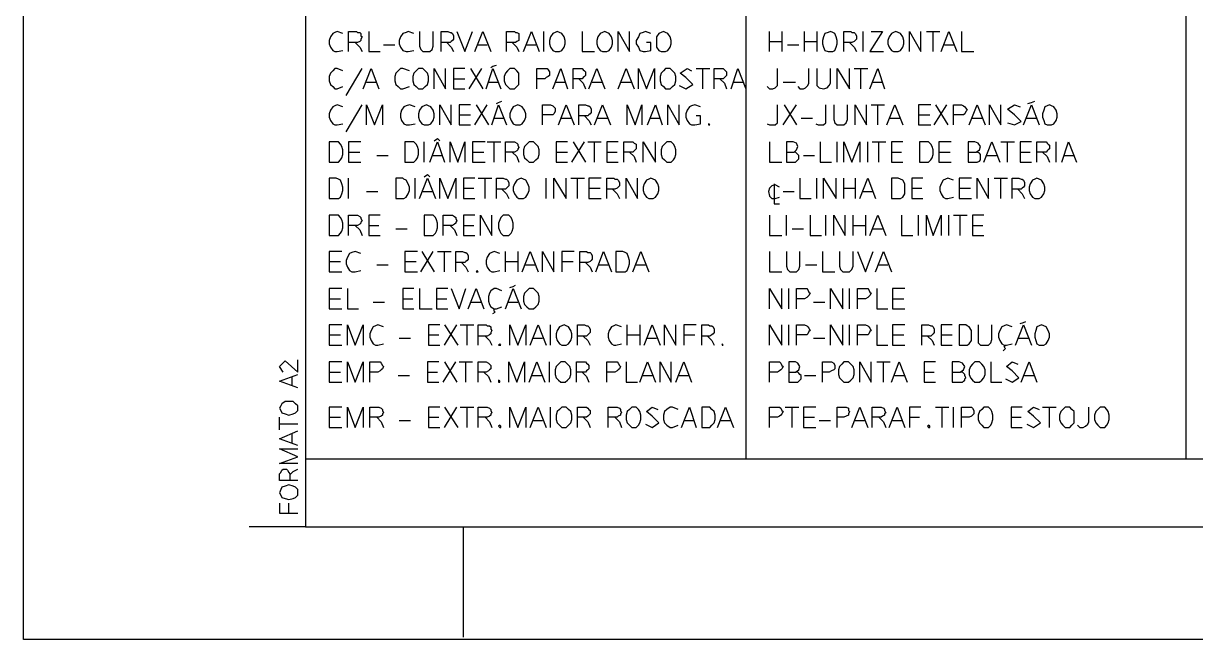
# Model space of a CAD drawing. Extents: x 0 to 597, y 0 to 422.
# Drawn here: x 0 to 103.8, y 0 to 54.6 of the extents above; entities that cross this region are included whole.
import ezdxf

# ---------------------------------------------------------------- set-up
doc = ezdxf.new("R2010")
doc.units = 0
doc.header["$MEASUREMENT"] = 0
doc.layers.add('GT_1', color=7, linetype='Continuous')

msp = doc.modelspace()

# ---------------------------------------------------------------- linework, layer by layer
at = {"linetype": 'Continuous'}
msp.add_lwpolyline([(0, 421.74), (597.11, 421.74), (597.11, 0), (0, 0)], close=True, dxfattribs=at)
at = {"layer": 'GT_1', "flags": 128}
for points in [[(25, 409.8), (25, 10)], [(25, 10), (583.8, 10), (583.8, 409.8)], [(64, 101), (64, 16)], [(103, 101), (103, 16)], [(28.3, 53.7), (27.8, 53.9), (27.6, 53.8), (27.4, 53.7), (27.2, 53.4), (27.1, 53.1), (27.1, 52.8), (27.2, 52.5), (27.4, 52.2), (27.6, 52.1), (27.8, 52.1), (28.3, 52.2)], [(28.8, 52.1), (28.8, 53.9), (29.5, 53.9), (29.6, 53.8), (29.8, 53.8), (29.9, 53.7), (29.9, 53.5), (30, 53.4), (29.9, 53.2), (29.9, 53.1), (29.8, 53), (29.6, 52.9), (29.5, 52.9), (28.8, 52.9)], [(30.6, 53.9), (30.6, 52.1), (31.6, 52.1)], [(34.6, 53.7), (34.1, 53.9), (33.9, 53.8), (33.6, 53.7), (33.4, 53.4), (33.3, 53.1), (33.3, 52.8), (33.4, 52.5), (33.6, 52.2), (33.9, 52.1), (34.1, 52.1), (34.6, 52.2)], [(35.1, 53.9), (35.1, 52.6), (35.2, 52.3), (35.4, 52.1), (35.7, 52.1), (36, 52.1), (36.2, 52.3), (36.3, 52.6), (36.3, 53.9)], [(37, 52.1), (37, 53.9), (37.6, 53.9), (37.8, 53.8), (37.9, 53.8), (38, 53.7), (38.1, 53.5), (38.1, 53.4), (38.1, 53.2), (38, 53.1), (37.9, 53), (37.8, 52.9), (37.6, 52.9), (37, 52.9)], [(38.4, 53.9), (39.1, 52.1), (39.8, 53.9)], [(40, 52.1), (40.7, 53.9), (41.4, 52.1)], [(42.8, 52.1), (42.8, 53.9), (43.5, 53.9), (43.6, 53.8), (43.7, 53.8), (43.9, 53.7), (43.9, 53.5), (43.9, 53.4), (43.9, 53.2), (43.9, 53.1), (43.7, 53), (43.6, 52.9), (43.5, 52.9), (42.8, 52.9)], [(44.3, 52.1), (45, 53.9), (45.7, 52.1)], [(46.1, 52.1), (46.1, 53.9)], [(47.4, 52.1), (47.5, 52.1), (47.7, 52.2), (47.9, 52.5), (48, 52.8), (48, 53.1), (47.9, 53.4), (47.7, 53.7), (47.5, 53.8), (47.3, 53.9), (47.1, 53.8), (46.9, 53.7), (46.7, 53.4), (46.6, 53.1), (46.6, 52.8), (46.7, 52.5), (46.9, 52.2), (47.1, 52.1), (47.3, 52.1), (47.4, 52.1)], [(49.5, 53.9), (49.5, 52.1), (50.6, 52.1)], [(51.6, 52.1), (51.7, 52.1), (51.9, 52.2), (52.1, 52.5), (52.2, 52.8), (52.2, 53.1), (52.1, 53.4), (51.9, 53.7), (51.7, 53.8), (51.5, 53.9), (51.3, 53.8), (51.1, 53.7), (50.9, 53.4), (50.8, 53.1), (50.8, 52.8), (50.9, 52.5), (51.1, 52.2), (51.3, 52.1), (51.5, 52.1), (51.6, 52.1)], [(52.7, 52.1), (52.7, 53.9), (53.7, 52.1), (53.7, 53.9)], [(55.6, 53.7), (55.1, 53.9), (54.9, 53.8), (54.6, 53.7), (54.5, 53.4), (54.3, 53.1), (54.3, 52.8), (54.5, 52.5), (54.6, 52.2), (54.9, 52.1), (55.1, 52.1), (55.6, 52.2), (55.6, 52.9), (55.2, 52.9)], [(56.8, 52.1), (56.9, 52.1), (57.1, 52.2), (57.3, 52.5), (57.4, 52.8), (57.4, 53.1), (57.3, 53.4), (57.1, 53.7), (56.9, 53.8), (56.7, 53.9), (56.5, 53.8), (56.3, 53.7), (56.1, 53.4), (56.1, 53.1), (56.1, 52.8), (56.1, 52.5), (56.3, 52.2), (56.5, 52.1), (56.7, 52.1), (56.8, 52.1)], [(66.1, 52.1), (66.1, 53.9)], [(66.1, 53), (67.2, 53)], [(67.2, 53.9), (67.2, 52.1)], [(69.2, 52.1), (69.2, 53.9)], [(69.2, 53), (70.3, 53)], [(70.3, 53.9), (70.3, 52.1)], [(71.6, 52.1), (71.7, 52.1), (71.9, 52.2), (72, 52.5), (72.1, 52.8), (72.1, 53.1), (72, 53.4), (71.9, 53.7), (71.7, 53.8), (71.5, 53.9), (71.3, 53.8), (71, 53.7), (70.9, 53.4), (70.8, 53.1), (70.8, 52.8), (70.9, 52.5), (71, 52.2), (71.3, 52.1), (71.5, 52.1), (71.6, 52.1)], [(72.7, 52.1), (72.7, 53.9), (73.3, 53.9), (73.4, 53.8), (73.6, 53.8), (73.7, 53.7), (73.8, 53.5), (73.8, 53.4), (73.8, 53.2), (73.7, 53.1), (73.6, 53), (73.4, 52.9), (73.3, 52.9), (72.7, 52.9)], [(74.4, 52.1), (74.4, 53.9)], [(75.1, 53.9), (76.1, 53.9), (75, 52.1), (76.2, 52.1)], [(77.4, 52.1), (77.5, 52.1), (77.7, 52.2), (77.9, 52.5), (78, 52.8), (78, 53.1), (77.9, 53.4), (77.7, 53.7), (77.5, 53.8), (77.3, 53.9), (77.1, 53.8), (76.9, 53.7), (76.7, 53.4), (76.6, 53.1), (76.6, 52.8), (76.7, 52.5), (76.9, 52.2), (77.1, 52.1), (77.3, 52.1), (77.4, 52.1)], [(78.5, 52.1), (78.5, 53.9), (79.5, 52.1), (79.5, 53.9)], [(80, 53.9), (81.2, 53.9)], [(80.6, 52.1), (80.6, 53.9)], [(81.3, 52.1), (82, 53.9), (82.7, 52.1)], [(83.1, 53.9), (83.1, 52.1), (84.2, 52.1)], [(29.4, 52.9), (29.8, 52.5), (30, 52.1)], [(31.9, 52.7), (32.9, 52.7)], [(37.5, 52.9), (37.9, 52.5), (38.1, 52.1)], [(40.2, 52.7), (41.1, 52.7)], [(43.3, 52.9), (43.7, 52.5), (43.9, 52.1)], [(44.5, 52.7), (45.4, 52.7)], [(67.7, 52.7), (68.7, 52.7)], [(73.2, 52.9), (73.6, 52.5), (73.8, 52.1)], [(81.6, 52.7), (82.5, 52.7)], [(41.4, 50.7), (41.6, 50.8), (41.9, 50.9)], [(28.3, 50.4), (27.8, 50.6), (27.6, 50.6), (27.4, 50.4), (27.2, 50.2), (27.1, 49.9), (27.1, 49.5), (27.2, 49.2), (27.4, 49), (27.6, 48.8), (27.8, 48.8), (28.3, 49)], [(28.6, 48.2), (30, 50.6)], [(30.1, 48.8), (30.8, 50.6), (31.5, 48.8)], [(34.2, 50.4), (33.6, 50.6), (33.4, 50.6), (33.2, 50.4), (33, 50.2), (32.9, 49.9), (32.9, 49.5), (33, 49.2), (33.2, 49), (33.4, 48.8), (33.6, 48.8), (34.2, 49)], [(35.3, 48.8), (35.4, 48.8), (35.6, 49), (35.8, 49.2), (35.9, 49.5), (35.9, 49.9), (35.8, 50.2), (35.6, 50.4), (35.4, 50.6), (35.2, 50.6), (35, 50.6), (34.8, 50.4), (34.6, 50.2), (34.5, 49.9), (34.5, 49.5), (34.6, 49.2), (34.8, 49), (35, 48.8), (35.2, 48.8), (35.3, 48.8)], [(36.4, 48.8), (36.4, 50.6), (37.4, 48.8), (37.4, 50.6)], [(39.1, 50.6), (38.1, 50.6), (38.1, 48.8), (39.1, 48.8)], [(39.5, 48.8), (40.6, 50.6)], [(39.6, 50.6), (40.7, 48.8)], [(41, 48.8), (41.6, 50.6), (42.3, 48.8)], [(43.4, 48.8), (43.5, 48.8), (43.7, 49), (43.9, 49.2), (43.9, 49.5), (43.9, 49.9), (43.9, 50.2), (43.7, 50.4), (43.5, 50.6), (43.3, 50.6), (43.1, 50.6), (42.9, 50.4), (42.7, 50.2), (42.6, 49.9), (42.6, 49.5), (42.7, 49.2), (42.9, 49), (43.1, 48.8), (43.3, 48.8), (43.4, 48.8)], [(45.5, 48.8), (45.5, 50.6), (46.2, 50.6), (46.4, 50.6), (46.5, 50.5), (46.6, 50.3), (46.6, 50.2), (46.6, 50), (46.5, 49.9), (46.3, 49.8), (46.2, 49.7), (45.5, 49.7)], [(46.9, 48.8), (47.6, 50.6), (48.2, 48.8)], [(48.7, 48.8), (48.7, 50.6), (49.3, 50.6), (49.5, 50.6), (49.6, 50.5), (49.7, 50.4), (49.8, 50.3), (49.8, 50.1), (49.8, 50), (49.7, 49.9), (49.6, 49.8), (49.5, 49.7), (49.3, 49.7), (48.7, 49.7)], [(50.1, 48.8), (50.8, 50.6), (51.5, 48.8)], [(52.7, 48.8), (53.4, 50.6), (54.1, 48.8)], [(54.5, 48.8), (54.5, 50.6), (55.2, 48.8), (55.9, 50.6), (55.9, 48.8)], [(57.2, 48.8), (57.3, 48.8), (57.5, 49), (57.7, 49.2), (57.8, 49.5), (57.8, 49.9), (57.7, 50.2), (57.5, 50.4), (57.3, 50.6), (57.1, 50.6), (56.9, 50.6), (56.7, 50.4), (56.5, 50.2), (56.4, 49.9), (56.4, 49.5), (56.5, 49.2), (56.7, 49), (56.9, 48.8), (57.1, 48.8), (57.2, 48.8)], [(58.1, 49.1), (58.7, 48.8), (59.3, 49.2), (58.7, 49.8), (58.2, 50.2), (58.8, 50.6), (59.2, 50.4)], [(59.6, 50.6), (60.8, 50.6)], [(60.2, 48.8), (60.2, 50.6)], [(61.2, 48.8), (61.2, 50.6), (61.8, 50.6), (62, 50.6), (62.1, 50.5), (62.2, 50.4), (62.3, 50.3), (62.3, 50.1), (62.3, 50), (62.2, 49.9), (62.1, 49.8), (62, 49.7), (61.8, 49.7), (61.2, 49.7)], [(62.7, 48.8), (63.3, 50.6), (64, 48.8)], [(65.9, 49), (66.1, 48.8), (66.4, 48.8), (66.6, 48.9), (66.8, 49.1), (66.8, 49.3), (66.8, 50.6)], [(68.6, 49), (68.8, 48.8), (69.1, 48.8), (69.3, 48.9), (69.5, 49.1), (69.6, 49.3), (69.6, 50.6)], [(70.3, 50.6), (70.3, 49.3), (70.3, 49.1), (70.5, 48.9), (70.9, 48.8), (71.2, 48.9), (71.4, 49.1), (71.5, 49.3), (71.5, 50.6)], [(72.1, 48.8), (72.1, 50.6), (73.2, 48.8), (73.2, 50.6)], [(73.6, 50.6), (74.8, 50.6)], [(74.2, 48.8), (74.2, 50.6)], [(75, 48.8), (75.7, 50.6), (76.3, 48.8)], [(30.4, 49.4), (31.3, 49.4)], [(38.1, 49.7), (39.1, 49.7)], [(41.2, 49.4), (42.1, 49.4)], [(47.1, 49.4), (48, 49.4)], [(49.2, 49.7), (49.6, 49.3), (49.8, 48.8)], [(50.4, 49.4), (51.3, 49.4)], [(52.9, 49.4), (53.9, 49.4)], [(61.7, 49.7), (62.1, 49.3), (62.3, 48.8)], [(62.9, 49.4), (63.8, 49.4)], [(67.3, 49.4), (68.4, 49.4)], [(75.2, 49.4), (76.1, 49.4)], [(28.3, 47.2), (27.8, 47.4), (27.6, 47.3), (27.4, 47.2), (27.2, 46.9), (27.1, 46.6), (27.1, 46.3), (27.2, 46), (27.4, 45.7), (27.6, 45.6), (27.8, 45.6), (28.3, 45.7)], [(28.6, 45), (30, 47.4)], [(30.4, 45.6), (30.4, 47.4), (31.1, 45.6), (31.8, 47.4), (31.8, 45.6)], [(34.7, 47.2), (34.2, 47.4), (33.9, 47.3), (33.7, 47.2), (33.5, 46.9), (33.4, 46.6), (33.4, 46.3), (33.5, 46), (33.7, 45.7), (33.9, 45.6), (34.2, 45.6), (34.7, 45.7)], [(35.8, 45.6), (35.9, 45.6), (36.1, 45.7), (36.3, 46), (36.4, 46.3), (36.4, 46.6), (36.3, 46.9), (36.1, 47.2), (35.9, 47.3), (35.7, 47.4), (35.5, 47.3), (35.3, 47.2), (35.1, 46.9), (35, 46.6), (35, 46.3), (35.1, 46), (35.3, 45.7), (35.5, 45.6), (35.7, 45.6), (35.8, 45.6)], [(36.9, 45.6), (36.9, 47.4), (37.9, 45.6), (37.9, 47.4)], [(39.6, 47.4), (38.6, 47.4), (38.6, 45.6), (39.6, 45.6)], [(40, 45.6), (41.1, 47.4)], [(40.1, 47.4), (41.2, 45.6)], [(41.5, 45.6), (42.1, 47.4), (42.8, 45.6)], [(41.9, 47.5), (42.1, 47.6), (42.4, 47.7)], [(43.9, 45.6), (44, 45.6), (44.2, 45.7), (44.4, 46), (44.5, 46.3), (44.5, 46.6), (44.4, 46.9), (44.2, 47.2), (44, 47.3), (43.8, 47.4), (43.6, 47.3), (43.4, 47.2), (43.2, 46.9), (43.1, 46.6), (43.1, 46.3), (43.2, 46), (43.4, 45.7), (43.6, 45.6), (43.8, 45.6), (43.9, 45.6)], [(46, 45.6), (46, 47.4), (46.7, 47.4), (46.9, 47.3), (47, 47.2), (47.1, 47.1), (47.1, 46.9), (47.1, 46.8), (47, 46.6), (46.9, 46.5), (46.7, 46.5), (46, 46.5)], [(47.4, 45.6), (48.1, 47.4), (48.8, 45.6)], [(49.2, 45.6), (49.2, 47.4), (49.8, 47.4), (50, 47.3), (50.1, 47.3), (50.2, 47.2), (50.3, 47), (50.3, 46.9), (50.3, 46.7), (50.2, 46.6), (50.1, 46.5), (50, 46.4), (49.8, 46.4), (49.2, 46.4)], [(50.6, 45.6), (51.3, 47.4), (52, 45.6)], [(53.5, 45.6), (53.5, 47.4), (54.2, 45.6), (54.8, 47.4), (54.8, 45.6)], [(55.3, 45.6), (56, 47.4), (56.6, 45.6)], [(57.1, 45.6), (57.1, 47.4), (58.1, 45.6), (58.1, 47.4)], [(60, 47.2), (59.5, 47.4), (59.2, 47.3), (59, 47.2), (58.8, 46.9), (58.7, 46.6), (58.7, 46.3), (58.8, 46), (59, 45.7), (59.2, 45.6), (59.5, 45.6), (60, 45.7), (60, 46.4), (59.6, 46.4)], [(65.9, 45.7), (66.1, 45.6), (66.4, 45.6), (66.6, 45.6), (66.8, 45.8), (66.8, 46.1), (66.8, 47.4)], [(67.3, 45.6), (68.5, 47.4)], [(67.4, 47.4), (68.5, 45.6)], [(70.2, 45.7), (70.4, 45.6), (70.6, 45.6), (70.9, 45.6), (71.1, 45.8), (71.1, 46.1), (71.1, 47.4)], [(71.8, 47.4), (71.8, 46.1), (71.9, 45.8), (72.1, 45.6), (72.4, 45.6), (72.7, 45.6), (72.9, 45.8), (73, 46.1), (73, 47.4)], [(73.7, 45.6), (73.7, 47.4), (74.7, 45.6), (74.7, 47.4)], [(75.1, 47.4), (76.3, 47.4)], [(75.7, 45.6), (75.7, 47.4)], [(76.5, 45.6), (77.2, 47.4), (77.9, 45.6)], [(80.4, 47.4), (79.3, 47.4), (79.3, 45.6), (80.4, 45.6)], [(80.7, 45.6), (81.8, 47.4)], [(80.8, 47.4), (81.9, 45.6)], [(82.4, 45.6), (82.4, 47.4), (83.1, 47.4), (83.3, 47.3), (83.4, 47.2), (83.5, 47.1), (83.6, 46.9), (83.5, 46.8), (83.4, 46.6), (83.3, 46.5), (83.1, 46.5), (82.4, 46.5)], [(83.8, 45.6), (84.5, 47.4), (85.2, 45.6)], [(85.6, 45.6), (85.6, 47.4), (86.6, 45.6), (86.6, 47.4)], [(87.2, 45.8), (87.8, 45.6), (88.4, 45.9), (87.8, 46.5), (87.2, 47), (87.8, 47.4), (88.3, 47.2)], [(88.6, 45.6), (89.3, 47.4), (90, 45.6)], [(89, 47.5), (89.3, 47.6), (89.6, 47.7)], [(91, 45.6), (91.1, 45.6), (91.3, 45.7), (91.5, 46), (91.6, 46.3), (91.6, 46.6), (91.5, 46.9), (91.3, 47.2), (91.1, 47.3), (90.9, 47.4), (90.7, 47.3), (90.5, 47.2), (90.4, 46.9), (90.3, 46.6), (90.3, 46.3), (90.4, 46), (90.5, 45.7), (90.7, 45.6), (90.9, 45.6), (91, 45.6)], [(38.6, 46.5), (39.6, 46.5)], [(41.7, 46.2), (42.6, 46.2)], [(47.6, 46.2), (48.5, 46.2)], [(49.7, 46.4), (50.1, 46), (50.3, 45.6)], [(50.9, 46.2), (51.8, 46.2)], [(55.5, 46.2), (56.4, 46.2)], [(60.8, 45.6), (60.7, 45.7), (60.7, 45.6), (60.8, 45.6)], [(68.9, 46.2), (69.9, 46.2)], [(76.7, 46.2), (77.7, 46.2)], [(79.3, 46.5), (80.3, 46.5)], [(84, 46.2), (85, 46.2)], [(88.8, 46.2), (89.8, 46.2)], [(27.8, 42.3), (27.9, 42.3), (28.1, 42.5), (28.2, 42.7), (28.3, 43), (28.3, 43.4), (28.2, 43.7), (28.1, 43.9), (27.9, 44.1), (27.7, 44.1), (27.1, 44.1), (27.1, 42.3), (27.7, 42.3), (27.8, 42.3)], [(29.9, 44.1), (28.8, 44.1), (28.8, 42.3), (29.9, 42.3)], [(34.5, 42.3), (34.6, 42.3), (34.8, 42.5), (34.9, 42.7), (35, 43), (35, 43.4), (34.9, 43.7), (34.8, 43.9), (34.6, 44.1), (34.4, 44.1), (33.8, 44.1), (33.8, 42.3), (34.4, 42.3), (34.5, 42.3)], [(35.5, 42.3), (35.5, 44.1)], [(36, 42.3), (36.7, 44.1), (37.3, 42.3)], [(36.4, 44.2), (36.7, 44.4), (36.9, 44.2)], [(37.8, 42.3), (37.8, 44.1), (38.5, 42.3), (39.1, 44.1), (39.1, 42.3)], [(40.9, 44.1), (39.8, 44.1), (39.8, 42.3), (40.9, 42.3)], [(41.1, 44.1), (42.3, 44.1)], [(41.7, 42.3), (41.7, 44.1)], [(42.7, 42.3), (42.7, 44.1), (43.4, 44.1), (43.5, 44.1), (43.7, 44), (43.8, 43.9), (43.8, 43.8), (43.9, 43.6), (43.8, 43.5), (43.8, 43.4), (43.7, 43.3), (43.5, 43.2), (43.4, 43.2), (42.7, 43.2)], [(45.1, 42.3), (45.2, 42.3), (45.4, 42.5), (45.6, 42.7), (45.7, 43), (45.7, 43.4), (45.6, 43.7), (45.4, 43.9), (45.2, 44.1), (45, 44.1), (44.8, 44.1), (44.6, 43.9), (44.4, 43.7), (44.3, 43.4), (44.3, 43), (44.4, 42.7), (44.6, 42.5), (44.8, 42.3), (45, 42.3), (45.1, 42.3)], [(48.2, 44.1), (47.2, 44.1), (47.2, 42.3), (48.2, 42.3)], [(48.6, 42.3), (49.7, 44.1)], [(48.7, 44.1), (49.8, 42.3)], [(50, 44.1), (51.2, 44.1)], [(50.6, 42.3), (50.6, 44.1)], [(52.7, 44.1), (51.7, 44.1), (51.7, 42.3), (52.7, 42.3)], [(53.2, 42.3), (53.2, 44.1), (53.9, 44.1), (54, 44.1), (54.1, 44), (54.3, 43.9), (54.3, 43.8), (54.3, 43.6), (54.3, 43.5), (54.2, 43.4), (54.1, 43.3), (54, 43.2), (53.9, 43.2), (53.2, 43.2)], [(54.9, 42.3), (54.9, 44.1), (56, 42.3), (56, 44.1)], [(57.3, 42.3), (57.4, 42.3), (57.6, 42.5), (57.7, 42.7), (57.8, 43), (57.8, 43.4), (57.7, 43.7), (57.6, 43.9), (57.4, 44.1), (57.2, 44.1), (57, 44.1), (56.8, 43.9), (56.6, 43.7), (56.5, 43.4), (56.5, 43), (56.6, 42.7), (56.8, 42.5), (57, 42.3), (57.2, 42.3), (57.3, 42.3)], [(66.1, 44.1), (66.1, 42.3), (67.2, 42.3)], [(67.6, 43.2), (68.3, 43.2), (68.5, 43.4), (68.6, 43.7), (68.5, 44), (68.2, 44.1), (67.6, 44.1), (67.6, 42.3), (68.3, 42.3), (68.4, 42.3), (68.5, 42.4), (68.6, 42.5), (68.7, 42.6), (68.7, 42.7), (68.7, 42.9), (68.6, 43), (68.5, 43.1), (68.4, 43.2), (68.3, 43.2)], [(70.6, 44.1), (70.6, 42.3), (71.6, 42.3)], [(72.1, 42.3), (72.1, 44.1)], [(72.7, 42.3), (72.7, 44.1), (73.4, 42.3), (74.1, 44.1), (74.1, 42.3)], [(74.8, 42.3), (74.8, 44.1)], [(75.2, 44.1), (76.4, 44.1)], [(75.8, 42.3), (75.8, 44.1)], [(77.9, 44.1), (76.9, 44.1), (76.9, 42.3), (77.9, 42.3)], [(80.1, 42.3), (80.2, 42.3), (80.4, 42.5), (80.5, 42.7), (80.6, 43), (80.6, 43.4), (80.5, 43.7), (80.4, 43.9), (80.2, 44.1), (80, 44.1), (79.4, 44.1), (79.4, 42.3), (80, 42.3), (80.1, 42.3)], [(82.2, 44.1), (81.1, 44.1), (81.1, 42.3), (82.2, 42.3)], [(83.7, 43.2), (84.4, 43.2), (84.7, 43.4), (84.8, 43.7), (84.6, 44), (84.3, 44.1), (83.7, 44.1), (83.7, 42.3), (84.4, 42.3), (84.5, 42.3), (84.7, 42.4), (84.8, 42.5), (84.8, 42.6), (84.8, 42.7), (84.8, 42.9), (84.8, 43), (84.7, 43.1), (84.5, 43.2), (84.4, 43.2)], [(85.1, 42.3), (85.8, 44.1), (86.5, 42.3)], [(86.6, 44.1), (87.8, 44.1)], [(87.2, 42.3), (87.2, 44.1)], [(89.3, 44.1), (88.3, 44.1), (88.3, 42.3), (89.3, 42.3)], [(89.8, 42.3), (89.8, 44.1), (90.4, 44.1), (90.5, 44.1), (90.6, 44.1), (90.7, 44), (90.8, 43.9), (90.9, 43.8), (90.9, 43.6), (90.9, 43.5), (90.8, 43.4), (90.7, 43.3), (90.6, 43.2), (90.4, 43.2), (89.8, 43.2)], [(91.5, 42.3), (91.5, 44.1)], [(92, 42.3), (92.6, 44.1), (93.3, 42.3)], [(28.8, 43.2), (29.8, 43.2)], [(31.3, 42.9), (32.3, 42.9)], [(36.2, 42.9), (37.1, 42.9)], [(39.8, 43.2), (40.8, 43.2)], [(43.3, 43.2), (43.7, 42.8), (43.9, 42.3)], [(47.2, 43.2), (48.2, 43.2)], [(51.7, 43.2), (52.6, 43.2)], [(53.7, 43.2), (54.1, 42.8), (54.3, 42.3)], [(69.1, 42.9), (70.1, 42.9)], [(76.9, 43.2), (77.8, 43.2)], [(81.1, 43.2), (82.1, 43.2)], [(85.3, 42.9), (86.2, 42.9)], [(88.3, 43.2), (89.2, 43.2)], [(90.3, 43.2), (90.7, 42.8), (90.9, 42.3)], [(92.2, 42.9), (93.1, 42.9)], [(27.8, 39.1), (27.9, 39.1), (28.1, 39.2), (28.2, 39.5), (28.3, 39.8), (28.3, 40.1), (28.2, 40.4), (28.1, 40.7), (27.9, 40.8), (27.7, 40.9), (27.1, 40.9), (27.1, 39.1), (27.7, 39.1), (27.8, 39.1)], [(28.8, 39.1), (28.8, 40.9)], [(33.7, 39.1), (33.9, 39.2), (34.1, 39.5), (34.2, 39.8), (34.2, 40.1), (34.1, 40.4), (33.9, 40.7), (33.7, 40.8), (33.6, 40.9), (33, 40.9), (33, 39.1), (33.6, 39.1), (33.7, 39.1)], [(34.7, 39.1), (34.7, 40.9)], [(35.1, 39.1), (35.8, 40.9), (36.5, 39.1)], [(35.5, 41), (35.8, 41.2), (36, 41)], [(36.9, 39.1), (36.9, 40.9), (37.6, 39.1), (38.3, 40.9), (38.3, 39.1)], [(40, 40.9), (39, 40.9), (39, 39.1), (40, 39.1)], [(40.3, 40.9), (41.5, 40.9)], [(40.9, 39.1), (40.9, 40.9)], [(41.9, 39.1), (41.9, 40.9), (42.5, 40.9), (42.7, 40.8), (42.8, 40.8), (42.9, 40.7), (43, 40.5), (43, 40.4), (43, 40.2), (42.9, 40.1), (42.8, 40), (42.7, 39.9), (42.5, 39.9), (41.9, 39.9)], [(44.2, 39.1), (44.3, 39.1), (44.5, 39.2), (44.7, 39.5), (44.8, 39.8), (44.8, 40.1), (44.7, 40.4), (44.5, 40.7), (44.3, 40.8), (44.1, 40.9), (43.9, 40.8), (43.7, 40.7), (43.5, 40.4), (43.4, 40.1), (43.4, 39.8), (43.5, 39.5), (43.7, 39.2), (43.9, 39.1), (44.1, 39.1), (44.2, 39.1)], [(46.3, 39.1), (46.3, 40.9)], [(47, 39.1), (47, 40.9), (48.1, 39.1), (48.1, 40.9)], [(48.5, 40.9), (49.7, 40.9)], [(49.1, 39.1), (49.1, 40.9)], [(51.2, 40.9), (50.1, 40.9), (50.1, 39.1), (51.2, 39.1)], [(51.7, 39.1), (51.7, 40.9), (52.3, 40.9), (52.4, 40.8), (52.6, 40.8), (52.7, 40.7), (52.8, 40.5), (52.8, 40.4), (52.8, 40.2), (52.7, 40.1), (52.6, 40), (52.4, 39.9), (52.3, 39.9), (51.7, 39.9)], [(53.4, 39.1), (53.4, 40.9), (54.4, 39.1), (54.4, 40.9)], [(55.7, 39.1), (55.8, 39.1), (56, 39.2), (56.2, 39.5), (56.3, 39.8), (56.3, 40.1), (56.2, 40.4), (56, 40.7), (55.8, 40.8), (55.6, 40.9), (55.4, 40.8), (55.2, 40.7), (55, 40.4), (54.9, 40.1), (54.9, 39.8), (55, 39.5), (55.2, 39.2), (55.4, 39.1), (55.6, 39.1), (55.7, 39.1)], [(68.8, 40.9), (68.8, 39.1), (69.8, 39.1)], [(70.3, 39.1), (70.3, 40.9)], [(70.9, 39.1), (70.9, 40.9), (72, 39.1), (72, 40.9)], [(72.7, 39.1), (72.7, 40.9)], [(73.7, 40.9), (73.7, 39.1)], [(74.1, 39.1), (74.8, 40.9), (75.5, 39.1)], [(77.6, 39.1), (77.7, 39.1), (77.9, 39.2), (78.1, 39.5), (78.1, 39.8), (78.1, 40.1), (78.1, 40.4), (77.9, 40.7), (77.7, 40.8), (77.5, 40.9), (76.9, 40.9), (76.9, 39.1), (77.5, 39.1), (77.6, 39.1)], [(79.7, 40.9), (78.7, 40.9), (78.7, 39.1), (79.7, 39.1)], [(82.4, 40.7), (81.9, 40.9), (81.7, 40.8), (81.5, 40.7), (81.3, 40.4), (81.2, 40.1), (81.2, 39.8), (81.3, 39.5), (81.5, 39.2), (81.7, 39.1), (81.9, 39.1), (82.4, 39.2)], [(84, 40.9), (82.9, 40.9), (82.9, 39.1), (84, 39.1)], [(84.5, 39.1), (84.5, 40.9), (85.5, 39.1), (85.5, 40.9)], [(86, 40.9), (87.2, 40.9)], [(86.6, 39.1), (86.6, 40.9)], [(87.6, 39.1), (87.6, 40.9), (88.2, 40.9), (88.4, 40.8), (88.5, 40.8), (88.6, 40.7), (88.7, 40.5), (88.7, 40.4), (88.7, 40.2), (88.6, 40.1), (88.5, 40), (88.4, 39.9), (88.2, 39.9), (87.6, 39.9)], [(89.9, 39.1), (90, 39.1), (90.2, 39.2), (90.4, 39.5), (90.5, 39.8), (90.5, 40.1), (90.4, 40.4), (90.2, 40.7), (90, 40.8), (89.8, 40.9), (89.6, 40.8), (89.4, 40.7), (89.2, 40.4), (89.1, 40.1), (89.1, 39.8), (89.2, 39.5), (89.4, 39.2), (89.6, 39.1), (89.8, 39.1), (89.9, 39.1)], [(30.4, 39.7), (31.4, 39.7)], [(35.3, 39.7), (36.3, 39.7)], [(39, 40), (39.9, 40)], [(42.4, 39.9), (42.8, 39.5), (43, 39.1)], [(50.1, 40), (51.1, 40)], [(52.2, 39.9), (52.6, 39.5), (52.8, 39.1)], [(67, 40.1), (66.6, 40.3), (66.3, 40.2), (66.1, 40), (66, 39.7), (66.1, 39.3), (66.3, 39.1), (66.6, 39.1), (67, 39.2)], [(66.5, 40.4), (66.5, 38.6), (67, 38.6)], [(67.3, 39.7), (68.3, 39.7)], [(72.7, 40), (73.7, 40)], [(74.3, 39.7), (75.3, 39.7)], [(78.7, 40), (79.6, 40)], [(82.9, 40), (83.9, 40)], [(88.1, 39.9), (88.5, 39.5), (88.7, 39.1)], [(27.8, 35.8), (27.9, 35.8), (28.1, 36), (28.2, 36.2), (28.3, 36.5), (28.3, 36.9), (28.2, 37.2), (28.1, 37.4), (27.9, 37.6), (27.7, 37.6), (27.1, 37.6), (27.1, 35.8), (27.7, 35.8), (27.8, 35.8)], [(28.8, 35.8), (28.8, 37.6), (29.5, 37.6), (29.6, 37.6), (29.8, 37.5), (29.9, 37.4), (29.9, 37.3), (30, 37.1), (29.9, 37), (29.9, 36.9), (29.8, 36.8), (29.6, 36.7), (29.5, 36.7), (28.8, 36.7)], [(31.6, 37.6), (30.6, 37.6), (30.6, 35.8), (31.6, 35.8)], [(36.2, 35.8), (36.3, 35.8), (36.5, 36), (36.6, 36.2), (36.7, 36.5), (36.7, 36.9), (36.6, 37.2), (36.5, 37.4), (36.3, 37.6), (36.1, 37.6), (35.5, 37.6), (35.5, 35.8), (36.1, 35.8), (36.2, 35.8)], [(37.2, 35.8), (37.2, 37.6), (37.9, 37.6), (38, 37.6), (38.2, 37.5), (38.3, 37.4), (38.3, 37.3), (38.4, 37.1), (38.3, 37), (38.3, 36.9), (38.2, 36.8), (38, 36.7), (37.9, 36.7), (37.2, 36.7)], [(40, 37.6), (39, 37.6), (39, 35.8), (40, 35.8)], [(40.5, 35.8), (40.5, 37.6), (41.5, 35.8), (41.5, 37.6)], [(42.9, 35.8), (43, 35.8), (43.2, 36), (43.3, 36.2), (43.4, 36.5), (43.4, 36.9), (43.3, 37.2), (43.2, 37.4), (43, 37.6), (42.7, 37.6), (42.5, 37.6), (42.3, 37.4), (42.2, 37.2), (42.1, 36.9), (42.1, 36.5), (42.2, 36.2), (42.3, 36), (42.5, 35.8), (42.7, 35.8), (42.9, 35.8)], [(66.1, 37.6), (66.1, 35.8), (67.2, 35.8)], [(67.6, 35.8), (67.6, 37.6)], [(69.7, 37.6), (69.7, 35.8), (70.7, 35.8)], [(71.1, 35.8), (71.1, 37.6)], [(71.8, 35.8), (71.8, 37.6), (72.8, 35.8), (72.8, 37.6)], [(73.5, 35.8), (73.5, 37.6)], [(74.6, 37.6), (74.6, 35.8)], [(75, 35.8), (75.7, 37.6), (76.4, 35.8)], [(77.8, 37.6), (77.8, 35.8), (78.8, 35.8)], [(79.3, 35.8), (79.3, 37.6)], [(80, 35.8), (80, 37.6), (80.6, 35.8), (81.3, 37.6), (81.3, 35.8)], [(82, 35.8), (82, 37.6)], [(82.4, 37.6), (83.6, 37.6)], [(83, 35.8), (83, 37.6)], [(85.1, 37.6), (84.1, 37.6), (84.1, 35.8), (85.1, 35.8)], [(29.4, 36.7), (29.8, 36.3), (30, 35.8)], [(30.6, 36.7), (31.5, 36.7)], [(33, 36.4), (34, 36.4)], [(37.8, 36.7), (38.2, 36.3), (38.4, 35.8)], [(39, 36.7), (39.9, 36.7)], [(68.1, 36.4), (69.1, 36.4)], [(73.5, 36.7), (74.6, 36.7)], [(75.2, 36.4), (76.1, 36.4)], [(84.1, 36.7), (85, 36.7)], [(28.2, 34.4), (27.1, 34.4), (27.1, 32.6), (28.2, 32.6)], [(29.9, 34.2), (29.4, 34.4), (29.1, 34.3), (28.9, 34.2), (28.7, 33.9), (28.6, 33.6), (28.6, 33.3), (28.7, 33), (28.9, 32.7), (29.1, 32.6), (29.4, 32.6), (29.9, 32.7)], [(34.9, 34.4), (33.8, 34.4), (33.8, 32.6), (34.9, 32.6)], [(35.2, 32.6), (36.3, 34.4)], [(35.3, 34.4), (36.4, 32.6)], [(36.7, 34.4), (37.9, 34.4)], [(37.3, 32.6), (37.3, 34.4)], [(38.3, 32.6), (38.3, 34.4), (38.9, 34.4), (39.1, 34.3), (39.2, 34.3), (39.3, 34.2), (39.4, 34), (39.4, 33.9), (39.4, 33.7), (39.3, 33.6), (39.2, 33.5), (39.1, 33.4), (38.9, 33.4), (38.3, 33.4)], [(42.2, 34.2), (41.7, 34.4), (41.5, 34.3), (41.3, 34.2), (41.1, 33.9), (41, 33.6), (41, 33.3), (41.1, 33), (41.3, 32.7), (41.5, 32.6), (41.7, 32.6), (42.2, 32.7)], [(42.7, 32.6), (42.7, 34.4)], [(43.8, 34.4), (43.8, 32.6)], [(44.2, 32.6), (44.9, 34.4), (45.6, 32.6)], [(46, 32.6), (46, 34.4), (47, 32.6), (47, 34.4)], [(48.8, 34.4), (47.7, 34.4), (47.7, 32.6)], [(49.3, 32.6), (49.3, 34.4), (49.9, 34.4), (50, 34.3), (50.2, 34.3), (50.3, 34.2), (50.4, 34), (50.4, 33.9), (50.4, 33.7), (50.3, 33.6), (50.2, 33.5), (50, 33.4), (49.9, 33.4), (49.3, 33.4)], [(50.7, 32.6), (51.4, 34.4), (52.1, 32.6)], [(53.2, 32.6), (53.3, 32.6), (53.5, 32.7), (53.6, 33), (53.7, 33.3), (53.7, 33.6), (53.6, 33.9), (53.5, 34.2), (53.3, 34.3), (53.1, 34.4), (52.5, 34.4), (52.5, 32.6), (53.1, 32.6), (53.2, 32.6)], [(54, 32.6), (54.7, 34.4), (55.4, 32.6)], [(66.1, 34.4), (66.1, 32.6), (67.2, 32.6)], [(67.6, 34.4), (67.6, 33.1), (67.7, 32.8), (67.9, 32.6), (68.2, 32.6), (68.5, 32.6), (68.7, 32.8), (68.8, 33.1), (68.8, 34.4)], [(70.8, 34.4), (70.8, 32.6), (71.9, 32.6)], [(72.3, 34.4), (72.3, 33.1), (72.4, 32.8), (72.6, 32.6), (72.9, 32.6), (73.2, 32.6), (73.4, 32.8), (73.5, 33.1), (73.5, 34.4)], [(73.9, 34.4), (74.6, 32.6), (75.3, 34.4)], [(75.5, 32.6), (76.2, 34.4), (76.9, 32.6)], [(27.1, 33.5), (28.1, 33.5)], [(33.8, 33.5), (34.8, 33.5)], [(38.8, 33.4), (39.2, 33), (39.4, 32.6)], [(42.7, 33.5), (43.8, 33.5)], [(47.7, 33.5), (48.7, 33.5)], [(49.8, 33.4), (50.2, 33), (50.4, 32.6)], [(31.3, 33.2), (32.3, 33.2)], [(40.3, 32.6), (40.2, 32.7), (40.1, 32.6), (40.2, 32.6), (40.3, 32.6)], [(44.4, 33.2), (45.3, 33.2)], [(50.9, 33.2), (51.9, 33.2)], [(54.2, 33.2), (55.1, 33.2)], [(69.3, 33.2), (70.3, 33.2)], [(75.7, 33.2), (76.6, 33.2)], [(43.1, 31.2), (43.4, 31.3), (43.6, 31.4)], [(28.2, 31.1), (27.1, 31.1), (27.1, 29.3), (28.2, 29.3)], [(27.1, 30.2), (28.1, 30.2)], [(28.7, 31.1), (28.7, 29.3), (29.7, 29.3)], [(34.6, 31.1), (33.6, 31.1), (33.6, 29.3), (34.6, 29.3)], [(33.6, 30.2), (34.5, 30.2)], [(35.1, 31.1), (35.1, 29.3), (36.2, 29.3)], [(37.6, 31.1), (36.6, 31.1), (36.6, 29.3), (37.6, 29.3)], [(36.6, 30.2), (37.5, 30.2)], [(37.9, 31.1), (38.6, 29.3), (39.2, 31.1)], [(39.4, 29.3), (40.1, 31.1), (40.8, 29.3)], [(42.4, 30.9), (41.9, 31.1), (41.7, 31.1), (41.4, 30.9), (41.3, 30.7), (41.2, 30.4), (41.2, 30), (41.3, 29.7), (41.4, 29.5), (41.7, 29.3), (41.9, 29.3), (42.4, 29.5)], [(42.7, 29.3), (43.4, 31.1), (44.1, 29.3)], [(45.1, 29.3), (45.2, 29.3), (45.4, 29.5), (45.6, 29.7), (45.7, 30), (45.7, 30.4), (45.6, 30.7), (45.4, 30.9), (45.2, 31.1), (45, 31.1), (44.8, 31.1), (44.6, 30.9), (44.4, 30.7), (44.3, 30.4), (44.3, 30), (44.4, 29.7), (44.6, 29.5), (44.8, 29.3), (45, 29.3), (45.1, 29.3)], [(66.1, 29.3), (66.1, 31.1), (67.2, 29.3), (67.2, 31.1)], [(67.8, 29.3), (67.8, 31.1)], [(68.5, 29.3), (68.5, 31.1), (69.2, 31.1), (69.4, 31.1), (69.5, 31), (69.6, 30.8), (69.7, 30.7), (69.6, 30.5), (69.5, 30.4), (69.4, 30.3), (69.2, 30.2), (68.5, 30.2)], [(71.5, 29.3), (71.5, 31.1), (72.6, 29.3), (72.6, 31.1)], [(73.2, 29.3), (73.2, 31.1)], [(73.9, 29.3), (73.9, 31.1), (74.6, 31.1), (74.8, 31.1), (74.9, 31), (75, 30.8), (75.1, 30.7), (75, 30.5), (74.9, 30.4), (74.8, 30.3), (74.6, 30.2), (73.9, 30.2)], [(75.6, 31.1), (75.6, 29.3), (76.6, 29.3)], [(78.1, 31.1), (77, 31.1), (77, 29.3), (78.1, 29.3)], [(77, 30.2), (78, 30.2)], [(31, 29.9), (32, 29.9)], [(39.6, 29.9), (40.6, 29.9)], [(41.6, 28.9), (41.8, 29), (41.7, 29.1), (41.7, 29.3)], [(42.9, 29.9), (43.8, 29.9)], [(70, 29.9), (71, 29.9)], [(88.3, 28), (88.6, 28.1), (88.8, 28.2)], [(28.2, 27.9), (27.1, 27.9), (27.1, 26.1), (28.2, 26.1)], [(28.7, 26.1), (28.7, 27.9), (29.4, 26.1), (30.1, 27.9), (30.1, 26.1)], [(31.9, 27.7), (31.4, 27.9), (31.2, 27.8), (31, 27.7), (30.8, 27.4), (30.7, 27.1), (30.7, 26.8), (30.8, 26.5), (31, 26.2), (31.2, 26.1), (31.4, 26.1), (31.9, 26.2)], [(36.9, 27.9), (35.9, 27.9), (35.9, 26.1), (36.9, 26.1)], [(37.3, 26.1), (38.4, 27.9)], [(37.3, 27.9), (38.5, 26.1)], [(38.7, 27.9), (39.9, 27.9)], [(39.3, 26.1), (39.3, 27.9)], [(40.3, 26.1), (40.3, 27.9), (41, 27.9), (41.1, 27.8), (41.3, 27.8), (41.4, 27.7), (41.4, 27.5), (41.5, 27.4), (41.4, 27.2), (41.4, 27.1), (41.3, 27), (41.1, 26.9), (41, 26.9), (40.3, 26.9)], [(43.1, 26.1), (43.1, 27.9), (43.8, 26.1), (44.5, 27.9), (44.5, 26.1)], [(44.9, 26.1), (45.6, 27.9), (46.3, 26.1)], [(46.7, 26.1), (46.7, 27.9)], [(48, 26.1), (48.1, 26.1), (48.3, 26.2), (48.5, 26.5), (48.6, 26.8), (48.6, 27.1), (48.5, 27.4), (48.3, 27.7), (48.1, 27.8), (47.9, 27.9), (47.7, 27.8), (47.5, 27.7), (47.3, 27.4), (47.2, 27.1), (47.2, 26.8), (47.3, 26.5), (47.5, 26.2), (47.7, 26.1), (47.9, 26.1), (48, 26.1)], [(49.1, 26.1), (49.1, 27.9), (49.7, 27.9), (49.9, 27.8), (50, 27.8), (50.1, 27.7), (50.2, 27.5), (50.2, 27.4), (50.2, 27.2), (50.1, 27.1), (50, 27), (49.9, 26.9), (49.7, 26.9), (49.1, 26.9)], [(53, 27.7), (52.5, 27.9), (52.3, 27.8), (52.1, 27.7), (51.9, 27.4), (51.8, 27.1), (51.8, 26.8), (51.9, 26.5), (52.1, 26.2), (52.3, 26.1), (52.5, 26.1), (53, 26.2)], [(53.5, 26.1), (53.5, 27.9)], [(54.6, 27.9), (54.6, 26.1)], [(55, 26.1), (55.7, 27.9), (56.4, 26.1)], [(56.8, 26.1), (56.8, 27.9), (57.8, 26.1), (57.8, 27.9)], [(59.6, 27.9), (58.5, 27.9), (58.5, 26.1)], [(60.1, 26.1), (60.1, 27.9), (60.7, 27.9), (60.8, 27.8), (61, 27.8), (61.1, 27.7), (61.2, 27.5), (61.2, 27.4), (61.2, 27.2), (61.1, 27.1), (61, 27), (60.8, 26.9), (60.7, 26.9), (60.1, 26.9)], [(66.1, 26.1), (66.1, 27.9), (67.2, 26.1), (67.2, 27.9)], [(67.8, 26.1), (67.8, 27.9)], [(68.5, 26.1), (68.5, 27.9), (69.2, 27.9), (69.4, 27.8), (69.5, 27.7), (69.6, 27.6), (69.7, 27.4), (69.6, 27.3), (69.5, 27.1), (69.4, 27), (69.2, 27), (68.5, 27)], [(71.5, 26.1), (71.5, 27.9), (72.6, 26.1), (72.6, 27.9)], [(73.2, 26.1), (73.2, 27.9)], [(73.9, 26.1), (73.9, 27.9), (74.6, 27.9), (74.8, 27.8), (74.9, 27.7), (75, 27.6), (75.1, 27.4), (75, 27.3), (74.9, 27.1), (74.8, 27), (74.6, 27), (73.9, 27)], [(75.6, 27.9), (75.6, 26.1), (76.6, 26.1)], [(78.1, 27.9), (77, 27.9), (77, 26.1), (78.1, 26.1)], [(79.6, 26.1), (79.6, 27.9), (80.2, 27.9), (80.4, 27.8), (80.5, 27.8), (80.6, 27.7), (80.7, 27.5), (80.7, 27.4), (80.7, 27.2), (80.6, 27.1), (80.5, 27), (80.4, 26.9), (80.2, 26.9), (79.6, 26.9)], [(82.3, 27.9), (81.3, 27.9), (81.3, 26.1), (82.3, 26.1)], [(83.6, 26.1), (83.8, 26.2), (84, 26.5), (84, 26.8), (84, 27.1), (84, 27.4), (83.8, 27.7), (83.6, 27.8), (83.5, 27.9), (82.9, 27.9), (82.9, 26.1), (83.5, 26.1), (83.6, 26.1)], [(84.6, 27.9), (84.6, 26.6), (84.6, 26.3), (84.8, 26.1), (85.2, 26.1), (85.5, 26.1), (85.7, 26.3), (85.8, 26.6), (85.8, 27.9)], [(87.6, 27.7), (87.1, 27.9), (86.9, 27.8), (86.7, 27.7), (86.5, 27.4), (86.4, 27.1), (86.4, 26.8), (86.5, 26.5), (86.7, 26.2), (86.9, 26.1), (87.1, 26.1), (87.6, 26.2)], [(87.9, 26.1), (88.6, 27.9), (89.3, 26.1)], [(90.3, 26.1), (90.4, 26.1), (90.6, 26.2), (90.8, 26.5), (90.9, 26.8), (90.9, 27.1), (90.8, 27.4), (90.6, 27.7), (90.4, 27.8), (90.2, 27.9), (90, 27.8), (89.8, 27.7), (89.7, 27.4), (89.6, 27.1), (89.6, 26.8), (89.7, 26.5), (89.8, 26.2), (90, 26.1), (90.2, 26.1), (90.3, 26.1)], [(27.1, 27), (28.1, 27)], [(33.3, 26.7), (34.3, 26.7)], [(35.9, 27), (36.8, 27)], [(40.9, 26.9), (41.3, 26.5), (41.5, 26.1)], [(42.3, 26.1), (42.2, 26.2), (42.1, 26.1), (42.2, 26.1), (42.3, 26.1)], [(45.1, 26.7), (46, 26.7)], [(49.6, 26.9), (50, 26.5), (50.2, 26.1)], [(53.5, 27), (54.6, 27)], [(55.2, 26.7), (56.1, 26.7)], [(58.5, 27), (59.5, 27)], [(60.6, 26.9), (61, 26.5), (61.2, 26.1)], [(62, 26.1), (61.9, 26.2), (61.9, 26.1), (62, 26.1)], [(70, 26.7), (71, 26.7)], [(77, 27), (78, 27)], [(80.1, 26.9), (80.5, 26.5), (80.7, 26.1)], [(81.3, 27), (82.3, 27)], [(86.8, 25.6), (87, 25.8), (86.9, 25.9), (87, 26.1)], [(88.1, 26.7), (89.1, 26.7)], [(23, 23.7), (22.7, 24.2), (23.2, 24.7), (24.3, 23.7), (24.3, 24.8)], [(28.2, 24.6), (27.1, 24.6), (27.1, 22.8), (28.2, 22.8)], [(28.7, 22.8), (28.7, 24.6), (29.4, 22.8), (30.1, 24.6), (30.1, 22.8)], [(30.7, 22.8), (30.7, 24.6), (31.4, 24.6), (31.6, 24.6), (31.7, 24.5), (31.8, 24.3), (31.9, 24.2), (31.8, 24), (31.7, 23.9), (31.6, 23.8), (31.4, 23.7), (30.7, 23.7)], [(36.8, 24.6), (35.8, 24.6), (35.8, 22.8), (36.8, 22.8)], [(37.2, 22.8), (38.3, 24.6)], [(37.3, 24.6), (38.4, 22.8)], [(38.6, 24.6), (39.8, 24.6)], [(39.2, 22.8), (39.2, 24.6)], [(40.3, 22.8), (40.3, 24.6), (40.9, 24.6), (41, 24.6), (41.2, 24.5), (41.3, 24.4), (41.4, 24.3), (41.4, 24.1), (41.4, 24), (41.3, 23.9), (41.2, 23.8), (41, 23.7), (40.9, 23.7), (40.3, 23.7)], [(43, 22.8), (43, 24.6), (43.7, 22.8), (44.4, 24.6), (44.4, 22.8)], [(44.8, 22.8), (45.5, 24.6), (46.2, 22.8)], [(46.6, 22.8), (46.6, 24.6)], [(47.9, 22.8), (48, 22.8), (48.2, 23), (48.4, 23.2), (48.5, 23.5), (48.5, 23.9), (48.4, 24.2), (48.2, 24.4), (48, 24.6), (47.8, 24.6), (47.6, 24.6), (47.4, 24.4), (47.2, 24.2), (47.1, 23.9), (47.1, 23.5), (47.2, 23.2), (47.4, 23), (47.6, 22.8), (47.8, 22.8), (47.9, 22.8)], [(49, 22.8), (49, 24.6), (49.6, 24.6), (49.8, 24.6), (49.9, 24.5), (50, 24.4), (50.1, 24.3), (50.1, 24.1), (50.1, 24), (50, 23.9), (49.9, 23.8), (49.8, 23.7), (49.6, 23.7), (49, 23.7)], [(51.7, 22.8), (51.7, 24.6), (52.4, 24.6), (52.6, 24.6), (52.7, 24.5), (52.8, 24.3), (52.9, 24.2), (52.8, 24), (52.7, 23.9), (52.6, 23.8), (52.4, 23.7), (51.7, 23.7)], [(53.4, 24.6), (53.4, 22.8), (54.4, 22.8)], [(54.6, 22.8), (55.3, 24.6), (56, 22.8)], [(56.4, 22.8), (56.4, 24.6), (57.4, 22.8), (57.4, 24.6)], [(57.8, 22.8), (58.5, 24.6), (59.2, 22.8)], [(66.1, 22.8), (66.1, 24.6), (66.8, 24.6), (67, 24.6), (67.1, 24.5), (67.2, 24.3), (67.3, 24.2), (67.2, 24), (67.1, 23.9), (67, 23.8), (66.8, 23.7), (66.1, 23.7)], [(67.8, 23.7), (68.4, 23.7), (68.7, 23.9), (68.8, 24.2), (68.6, 24.5), (68.4, 24.6), (67.8, 24.6), (67.8, 22.8), (68.4, 22.8), (68.5, 22.8), (68.6, 22.8), (68.7, 22.9), (68.8, 23), (68.9, 23.1), (68.9, 23.2), (68.9, 23.4), (68.8, 23.5), (68.7, 23.6), (68.6, 23.7), (68.4, 23.7)], [(70.8, 22.8), (70.8, 24.6), (71.4, 24.6), (71.5, 24.6), (71.6, 24.6), (71.8, 24.5), (71.9, 24.3), (71.9, 24.2), (71.9, 24), (71.8, 23.9), (71.6, 23.8), (71.4, 23.7), (70.8, 23.7)], [(73, 22.8), (73.1, 22.8), (73.3, 23), (73.5, 23.2), (73.6, 23.5), (73.6, 23.9), (73.5, 24.2), (73.3, 24.4), (73.1, 24.6), (72.9, 24.6), (72.7, 24.6), (72.5, 24.4), (72.3, 24.2), (72.2, 23.9), (72.2, 23.5), (72.3, 23.2), (72.5, 23), (72.7, 22.8), (72.9, 22.8), (73, 22.8)], [(74.1, 22.8), (74.1, 24.6), (75.1, 22.8), (75.1, 24.6)], [(75.6, 24.6), (76.8, 24.6)], [(76.2, 22.8), (76.2, 24.6)], [(76.9, 22.8), (77.6, 24.6), (78.3, 22.8)], [(80.8, 24.6), (79.8, 24.6), (79.8, 22.8), (80.8, 22.8)], [(82.3, 23.7), (83, 23.7), (83.3, 23.9), (83.4, 24.2), (83.2, 24.5), (82.9, 24.6), (82.3, 24.6), (82.3, 22.8), (83, 22.8), (83.2, 22.8), (83.3, 22.9), (83.4, 23), (83.4, 23.1), (83.5, 23.2), (83.4, 23.4), (83.4, 23.5), (83.3, 23.6), (83.2, 23.7), (83, 23.7)], [(84.6, 22.8), (84.7, 22.8), (84.9, 23), (85.1, 23.2), (85.2, 23.5), (85.2, 23.9), (85.1, 24.2), (84.9, 24.4), (84.7, 24.6), (84.5, 24.6), (84.3, 24.6), (84.1, 24.4), (83.9, 24.2), (83.8, 23.9), (83.8, 23.5), (83.9, 23.2), (84.1, 23), (84.3, 22.8), (84.5, 22.8), (84.6, 22.8)], [(85.7, 24.6), (85.7, 22.8), (86.7, 22.8)], [(87, 23.1), (87.6, 22.8), (88.2, 23.2), (87.6, 23.8), (87.1, 24.2), (87.6, 24.6), (88.1, 24.4)], [(88.4, 22.8), (89.1, 24.6), (89.8, 22.8)], [(24.3, 22.3), (22.7, 22.9), (24.3, 23.5)], [(23.8, 22.5), (23.8, 23.3)], [(27.1, 23.7), (28.1, 23.7)], [(33.2, 23.4), (34.2, 23.4)], [(35.8, 23.7), (36.7, 23.7)], [(40.8, 23.7), (41.2, 23.3), (41.4, 22.8)], [(42.2, 22.8), (42.2, 22.9), (42.1, 23), (42.1, 22.9), (42.1, 22.8), (42.2, 22.8)], [(45, 23.4), (45.9, 23.4)], [(49.5, 23.7), (49.9, 23.3), (50.1, 22.8)], [(54.8, 23.4), (55.7, 23.4)], [(58.1, 23.4), (59, 23.4)], [(69.2, 23.4), (70.2, 23.4)], [(77.2, 23.4), (78.1, 23.4)], [(79.8, 23.7), (80.7, 23.7)], [(88.7, 23.4), (89.6, 23.4)], [(24.3, 20.6), (24.3, 20.7), (24.1, 20.9), (23.9, 21.1), (23.5, 21.1), (23.2, 21.1), (22.9, 20.9), (22.8, 20.7), (22.7, 20.5), (22.8, 20.3), (22.9, 20.1), (23.2, 20), (23.5, 19.9), (23.9, 20), (24.1, 20.1), (24.3, 20.3), (24.3, 20.5), (24.3, 20.6)], [(28.2, 20.6), (27.1, 20.6), (27.1, 18.8), (28.2, 18.8)], [(28.7, 18.8), (28.7, 20.6), (29.4, 18.8), (30.1, 20.6), (30.1, 18.8)], [(30.7, 18.8), (30.7, 20.6), (31.4, 20.6), (31.5, 20.6), (31.7, 20.5), (31.8, 20.4), (31.8, 20.3), (31.9, 20.1), (31.8, 20), (31.8, 19.9), (31.7, 19.8), (31.5, 19.7), (31.4, 19.7), (30.7, 19.7)], [(36.9, 20.6), (35.9, 20.6), (35.9, 18.8), (36.9, 18.8)], [(37.3, 18.8), (38.4, 20.6)], [(37.3, 20.6), (38.5, 18.8)], [(38.7, 20.6), (39.9, 20.6)], [(39.3, 18.8), (39.3, 20.6)], [(40.3, 18.8), (40.3, 20.6), (41, 20.6), (41.1, 20.6), (41.3, 20.5), (41.4, 20.4), (41.4, 20.3), (41.5, 20.1), (41.4, 20), (41.4, 19.9), (41.3, 19.8), (41.1, 19.7), (41, 19.7), (40.3, 19.7)], [(43.1, 18.8), (43.1, 20.6), (43.8, 18.8), (44.5, 20.6), (44.5, 18.8)], [(44.9, 18.8), (45.6, 20.6), (46.3, 18.8)], [(46.7, 18.8), (46.7, 20.6)], [(48, 18.8), (48.1, 18.8), (48.3, 19), (48.5, 19.2), (48.6, 19.5), (48.6, 19.9), (48.5, 20.2), (48.3, 20.4), (48.1, 20.6), (47.9, 20.6), (47.7, 20.6), (47.5, 20.4), (47.3, 20.2), (47.2, 19.9), (47.2, 19.5), (47.3, 19.2), (47.5, 19), (47.7, 18.8), (47.9, 18.8), (48, 18.8)], [(49.1, 18.8), (49.1, 20.6), (49.7, 20.6), (49.9, 20.6), (50, 20.5), (50.1, 20.4), (50.2, 20.3), (50.2, 20.1), (50.2, 20), (50.1, 19.9), (50, 19.8), (49.9, 19.7), (49.7, 19.7), (49.1, 19.7)], [(51.8, 18.8), (51.8, 20.6), (52.5, 20.6), (52.6, 20.6), (52.8, 20.5), (52.9, 20.4), (52.9, 20.3), (53, 20.1), (52.9, 20), (52.9, 19.9), (52.7, 19.8), (52.6, 19.7), (52.5, 19.7), (51.8, 19.7)], [(54.2, 18.8), (54.3, 18.8), (54.5, 19), (54.6, 19.2), (54.7, 19.5), (54.7, 19.9), (54.6, 20.2), (54.5, 20.4), (54.3, 20.6), (54.1, 20.6), (53.9, 20.6), (53.7, 20.4), (53.5, 20.2), (53.4, 19.9), (53.4, 19.5), (53.5, 19.2), (53.7, 19), (53.9, 18.8), (54.1, 18.8), (54.2, 18.8)], [(55.1, 19.1), (55.7, 18.8), (56.3, 19.2), (55.7, 19.8), (55.2, 20.2), (55.7, 20.6), (56.2, 20.4)], [(58, 20.4), (57.5, 20.6), (57.3, 20.6), (57, 20.4), (56.8, 20.2), (56.7, 19.9), (56.7, 19.5), (56.8, 19.2), (57, 19), (57.3, 18.8), (57.5, 18.8), (58, 19)], [(58.3, 18.8), (59, 20.6), (59.6, 18.8)], [(60.8, 18.8), (61, 19), (61.2, 19.2), (61.3, 19.5), (61.3, 19.9), (61.2, 20.2), (61, 20.4), (60.8, 20.6), (60.7, 20.6), (60.1, 20.6), (60.1, 18.8), (60.7, 18.8), (60.8, 18.8)], [(61.5, 18.8), (62.2, 20.6), (62.9, 18.8)], [(66.1, 18.8), (66.1, 20.6), (66.8, 20.6), (67, 20.6), (67.1, 20.5), (67.2, 20.3), (67.3, 20.2), (67.2, 20), (67.1, 19.9), (67, 19.8), (66.8, 19.7), (66.1, 19.7)], [(67.5, 20.6), (68.7, 20.6)], [(68.1, 18.8), (68.1, 20.6)], [(70.2, 20.6), (69.1, 20.6), (69.1, 18.8), (70.2, 18.8)], [(72.1, 18.8), (72.1, 20.6), (72.7, 20.6), (72.8, 20.6), (72.9, 20.6), (73.1, 20.5), (73.1, 20.3), (73.2, 20.2), (73.1, 20), (73.1, 19.9), (72.9, 19.8), (72.7, 19.7), (72.1, 19.7)], [(73.4, 18.8), (74.1, 20.6), (74.8, 18.8)], [(75.2, 18.8), (75.2, 20.6), (75.9, 20.6), (76, 20.6), (76.2, 20.5), (76.3, 20.4), (76.3, 20.3), (76.4, 20.1), (76.3, 20), (76.3, 19.9), (76.1, 19.8), (76, 19.7), (75.9, 19.7), (75.2, 19.7)], [(76.7, 18.8), (77.4, 20.6), (78.1, 18.8)], [(79.5, 20.6), (78.5, 20.6), (78.5, 18.8)], [(80.8, 20.6), (82, 20.6)], [(81.4, 18.8), (81.4, 20.6)], [(82.4, 18.8), (82.4, 20.6)], [(83.1, 18.8), (83.1, 20.6), (83.8, 20.6), (84, 20.6), (84.1, 20.5), (84.2, 20.3), (84.2, 20.2), (84.2, 20), (84.1, 19.9), (84, 19.8), (83.8, 19.7), (83.1, 19.7)], [(85.4, 18.8), (85.5, 18.8), (85.7, 19), (85.8, 19.2), (85.9, 19.5), (85.9, 19.9), (85.8, 20.2), (85.7, 20.4), (85.5, 20.6), (85.3, 20.6), (85.1, 20.6), (84.9, 20.4), (84.7, 20.2), (84.6, 19.9), (84.6, 19.5), (84.7, 19.2), (84.9, 19), (85.1, 18.8), (85.3, 18.8), (85.4, 18.8)], [(88.5, 20.6), (87.5, 20.6), (87.5, 18.8), (88.5, 18.8)], [(88.9, 19.1), (89.5, 18.8), (90.1, 19.2), (89.5, 19.8), (89, 20.2), (89.5, 20.6), (90, 20.4)], [(90.3, 20.6), (91.5, 20.6)], [(90.9, 18.8), (90.9, 20.6)], [(92.6, 18.8), (92.7, 18.8), (92.9, 19), (93.1, 19.2), (93.1, 19.5), (93.1, 19.9), (93.1, 20.2), (92.9, 20.4), (92.7, 20.6), (92.5, 20.6), (92.3, 20.6), (92.1, 20.4), (91.9, 20.2), (91.8, 19.9), (91.8, 19.5), (91.9, 19.2), (92.1, 19), (92.3, 18.8), (92.5, 18.8), (92.6, 18.8)], [(93.4, 19), (93.6, 18.8), (93.9, 18.8), (94.1, 18.9), (94.3, 19.1), (94.4, 19.3), (94.4, 20.6)], [(95.7, 18.8), (95.8, 18.8), (96, 19), (96.1, 19.2), (96.2, 19.5), (96.2, 19.9), (96.1, 20.2), (96, 20.4), (95.8, 20.6), (95.6, 20.6), (95.4, 20.6), (95.2, 20.4), (95, 20.2), (94.9, 19.9), (94.9, 19.5), (95, 19.2), (95.2, 19), (95.4, 18.8), (95.6, 18.8), (95.7, 18.8)], [(22.7, 18.6), (22.7, 19.7)], [(24.3, 19.1), (22.7, 19.1)], [(27.1, 19.7), (28.1, 19.7)], [(31.3, 19.7), (31.7, 19.3), (31.9, 18.8)], [(33.3, 19.4), (34.3, 19.4)], [(35.9, 19.7), (36.8, 19.7)], [(40.9, 19.7), (41.3, 19.3), (41.5, 18.8)], [(42.3, 18.8), (42.3, 18.9), (42.2, 19), (42.1, 18.9), (42.2, 18.8), (42.3, 18.8)], [(45.1, 19.4), (46, 19.4)], [(49.6, 19.7), (50, 19.3), (50.2, 18.8)], [(52.4, 19.7), (52.8, 19.3), (53, 18.8)], [(58.5, 19.4), (59.4, 19.4)], [(61.8, 19.4), (62.7, 19.4)], [(69.1, 19.7), (70.1, 19.7)], [(70.5, 19.4), (71.5, 19.4)], [(73.7, 19.4), (74.6, 19.4)], [(75.8, 19.7), (76.2, 19.3), (76.4, 18.8)], [(76.9, 19.4), (77.8, 19.4)], [(78.5, 19.7), (79.4, 19.7)], [(80.3, 18.8), (80.3, 18.9), (80.2, 19), (80.1, 18.9), (80.2, 18.8), (80.3, 18.8)], [(87.5, 19.7), (88.4, 19.7)], [(24.3, 17.2), (22.7, 17.8), (24.3, 18.5)], [(23.8, 17.4), (23.8, 18.3)], [(24.3, 15.6), (22.7, 15.6), (24.3, 16.2), (22.7, 16.9), (24.3, 16.9)], [(142, 16), (25, 16)], [(24.3, 14.1), (22.7, 14.1), (22.7, 14.7), (22.8, 14.8), (22.9, 15), (23, 15.1), (23.1, 15.1), (23.3, 15.1), (23.4, 15), (23.5, 14.8), (23.6, 14.7), (23.6, 14.1)], [(23.6, 14.6), (23.9, 14.9), (24.3, 15.1)], [(24.3, 13.1), (24.3, 13.3), (24.1, 13.5), (23.9, 13.6), (23.5, 13.7), (23.2, 13.6), (22.9, 13.5), (22.8, 13.3), (22.7, 13), (22.8, 12.8), (22.9, 12.6), (23.2, 12.5), (23.5, 12.4), (23.9, 12.5), (24.1, 12.6), (24.3, 12.8), (24.3, 13), (24.3, 13.1)], [(22.7, 12.1), (22.7, 11.2), (24.3, 11.2)], [(23.5, 11.2), (23.5, 12.1)], [(25, 10), (20, 10)], [(39, 0.2), (39, 10)], [(4.26, 0), (0, 0), (0, 4.26)]]:
    msp.add_lwpolyline(points, dxfattribs=at)

doc.saveas('drawing.dxf')
